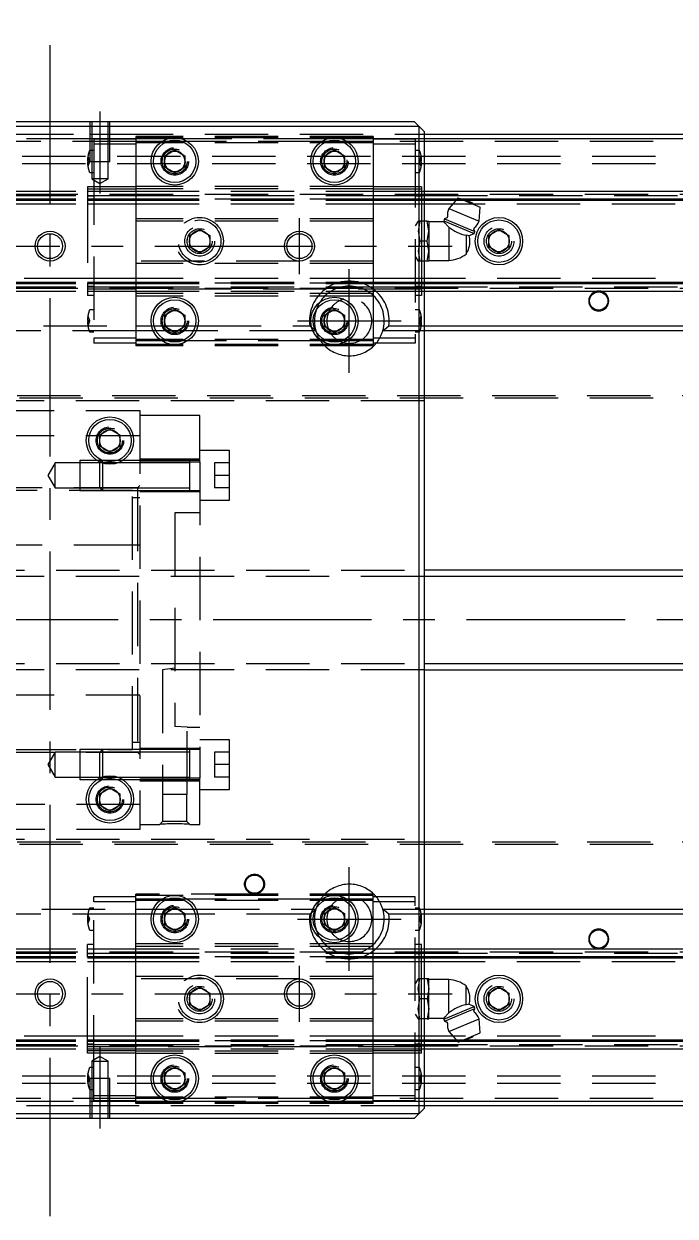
# Model space of a CAD drawing. Extents: x -13 to 963, y -354 to 120.
# Drawn here: x 344.8 to 475.3, y -119.6 to 119.6 of the extents above; entities that cross this region are included whole.
import ezdxf

# ---------------------------------------------------------------- set-up
doc = ezdxf.new("R2010")
doc.units = 0
doc.linetypes.add('CENTER', pattern=[50.8, 31.75, -6.35, 6.35, -6.35])
doc.linetypes.add('DASHED', pattern=[19.05, 12.7, -6.35])
doc.layers.get('0').update_dxf_attribs({"linetype": 'CONTINUOUS'})
doc.layers.add('CENTER', color=1, linetype='CENTER')

msp = doc.modelspace()

# ---------------------------------------------------------------- linework, layer by layer
at = {"color": 7, "linetype": 'CONTINUOUS'}
for p, q in [((424, 99), (276, 99)), ((277, 100), (423, 100)), ((423, 100), (424, 99)), ((424, 99), (425, 98)), ((424, -99), (424, 99)), ((425, 98), (425, -98)), ((425, 97.5), (698, 97.5)), ((699, 96.5), (425, 96.5)), ((373, 93.15), (375, 94.31)), ((375, 94.31), (377, 93.15)), ((405, 93.15), (407, 94.31)), ((407, 94.31), (409, 93.15)), ((373, 90.85), (373, 93.15)), ((377, 93.15), (377, 90.85)), ((405, 90.85), (405, 93.15)), ((409, 93.15), (409, 90.85)), ((375, 89.69), (373, 90.85)), ((377, 90.85), (375, 89.69)), ((407, 89.69), (405, 90.85)), ((409, 90.85), (407, 89.69)), ((425, 86), (700, 86)), ((425, 84.48), (431.63, 84.48)), ((425, 84.2), (431.38, 84.2)), ((431.8, 84.68), (429.93, 82.53)), ((431.8, 84.68), (436.23, 82.84)), ((432.27, 84.48), (700, 84.48)), ((432.95, 84.2), (700, 84.2)), ((429.93, 82.53), (436.03, 80)), ((436.03, 80), (436.23, 82.84)), ((425.6, 80), (425, 80)), ((425.6, 80), (425.96, 80)), ((425.96, 78), (425.6, 80)), ((425.96, 80), (425.96, 78)), ((428.92, 79.85), (425.96, 79.85)), ((429.07, 80.45), (428.92, 80.08)), ((428.92, 80.08), (429.1, 79.64)), ((428.92, 80.08), (435.02, 77.56)), ((429.96, 78.83), (428.92, 79.85)), ((429.58, 80.66), (429.07, 80.45)), ((429.07, 80.45), (435.17, 77.93)), ((425.6, 76), (425.96, 78)), ((425.96, 78), (425.96, 74)), ((429.96, 78.83), (429.96, 72.15)), ((434.06, 77.07), (433.4, 77.18)), ((433.4, 77.18), (433.4, 73.4)), ((433.9, 77.09), (435.02, 77.56)), ((435.17, 77.93), (434.96, 78.44)), ((435.02, 77.56), (435.17, 77.93)), ((438, 77.15), (440, 78.31)), ((438, 74.85), (438, 77.15)), ((440, 78.31), (442, 77.15)), ((442, 77.15), (442, 74.85)), ((425.6, 76), (425, 76)), ((425.96, 74), (425.6, 76)), ((440, 73.69), (438, 74.85)), ((442, 74.85), (440, 73.69)), ((425.6, 72), (425, 72)), ((425.6, 72), (425.96, 74)), ((425.96, 72), (425.6, 72)), ((425.96, 74), (425.96, 72)), ((425.96, 72.15), (429.96, 72.15)), ((425, 67.8), (700, 67.8)), ((425, 67.52), (700, 67.52)), ((425, 66), (700, 66)), ((373, 61.15), (375, 62.31)), ((375, 62.31), (377, 61.15)), ((405, 61.15), (407, 62.31)), ((407, 62.31), (409, 61.15)), ((373, 58.85), (373, 61.15)), ((377, 61.15), (377, 58.85)), ((405, 58.85), (405, 61.15)), ((409, 61.15), (409, 58.85)), ((375, 57.69), (373, 58.85)), ((377, 58.85), (375, 57.69)), ((407, 57.69), (405, 58.85)), ((409, 58.85), (407, 57.69)), ((425, 59), (522.06, 59)), ((523.29, 58), (425, 58)), ((360, 37.15), (362, 38.31)), ((362, 38.31), (364, 37.15)), ((360, 34.85), (360, 37.15)), ((364, 37.15), (364, 34.85)), ((362, 33.69), (360, 34.85)), ((364, 34.85), (362, 33.69)), ((643, 10), (425, 10)), ((425, -10), (643, -10)), ((360, -34.85), (362, -33.69)), ((360, -37.15), (360, -34.85)), ((362, -33.69), (364, -34.85)), ((364, -34.85), (364, -37.15)), ((362, -38.31), (360, -37.15)), ((364, -37.15), (362, -38.31)), ((373, -58.85), (375, -57.69)), ((373, -61.15), (373, -58.85)), ((375, -57.69), (377, -58.85)), ((377, -58.85), (377, -61.15)), ((405, -58.85), (407, -57.69)), ((405, -61.15), (405, -58.85)), ((407, -57.69), (409, -58.85)), ((409, -58.85), (409, -61.15)), ((425, -58), (523.29, -58)), ((522.06, -59), (425, -59)), ((375, -62.31), (373, -61.15)), ((377, -61.15), (375, -62.31)), ((407, -62.31), (405, -61.15)), ((409, -61.15), (407, -62.31)), ((425, -66), (700, -66)), ((425, -67.52), (700, -67.52)), ((425, -67.8), (700, -67.8)), ((425.6, -72), (425, -72)), ((425.96, -72), (425.6, -72)), ((425.6, -72), (425.96, -74)), ((425.96, -74), (425.6, -76)), ((425.96, -74), (425.96, -72)), ((429.96, -72.15), (425.96, -72.15)), ((425.96, -78), (425.96, -74)), ((429.96, -78.83), (429.96, -72.15)), ((433.4, -77.18), (433.4, -73.4)), ((438, -74.85), (440, -73.69)), ((440, -73.69), (442, -74.85)), ((425.6, -76), (425, -76)), ((425.6, -76), (425.96, -78)), ((438, -77.15), (438, -74.85)), ((442, -74.85), (442, -77.15)), ((425.96, -78), (425.6, -80)), ((425.96, -80), (425.96, -78)), ((428.92, -80.08), (435.02, -77.56)), ((429.96, -78.83), (428.92, -79.85)), ((429.07, -80.45), (435.17, -77.93)), ((434.06, -77.07), (433.4, -77.18)), ((435.02, -77.56), (433.9, -77.09)), ((434.96, -78.44), (435.17, -77.93)), ((435.17, -77.93), (435.02, -77.56)), ((440, -78.31), (438, -77.15)), ((442, -77.15), (440, -78.31)), ((425.6, -80), (425, -80)), ((425.6, -80), (425.96, -80)), ((425.96, -79.85), (428.92, -79.85)), ((429.1, -79.64), (428.92, -80.08)), ((428.92, -80.08), (429.07, -80.45)), ((429.07, -80.45), (429.58, -80.66)), ((429.93, -82.53), (436.03, -80)), ((436.23, -82.84), (436.03, -80)), ((429.93, -82.53), (431.8, -84.68)), ((431.8, -84.68), (436.23, -82.84)), ((425, -84.2), (431.38, -84.2)), ((425, -84.48), (431.63, -84.48)), ((425, -86), (700, -86)), ((432.27, -84.48), (700, -84.48)), ((432.95, -84.2), (700, -84.2)), ((373, -90.85), (375, -89.69)), ((373, -93.15), (373, -90.85)), ((375, -89.69), (377, -90.85)), ((377, -90.85), (377, -93.15)), ((405, -90.85), (407, -89.69)), ((405, -93.15), (405, -90.85)), ((407, -89.69), (409, -90.85)), ((409, -90.85), (409, -93.15)), ((375, -94.31), (373, -93.15)), ((377, -93.15), (375, -94.31)), ((407, -94.31), (405, -93.15)), ((409, -93.15), (407, -94.31)), ((425, -98), (424, -99)), ((425, -96.5), (699, -96.5)), ((698, -97.5), (425, -97.5)), ((276, -99), (424, -99)), ((423, -100), (277, -100)), ((424, -99), (423, -100))]:
    msp.add_line(p, q, dxfattribs=at)
at = {"color": 3, "linetype": 'DASHED'}
for p, q in [((358, 100), (358, 92)), ((358.35, 100), (358.35, 92)), ((361.65, 92), (361.65, 100)), ((362, 92), (362, 100)), ((367.2, 96), (332.8, 96)), ((342, 97.5), (358, 97.5)), ((358, 96.5), (342, 96.5)), ((358, 97.5), (362, 97.5)), ((362, 96.5), (358, 96.5)), ((358.77, 96.45), (358.77, 95.45)), ((362, 96.45), (358.77, 96.45)), ((362, 97.5), (425, 97.5)), ((367.2, 96.5), (362, 96.5)), ((367.2, 96.45), (362, 96.45)), ((367.2, 97), (367.2, 96)), ((414.8, 97), (367.2, 97)), ((414.8, 96.75), (367.2, 96.75)), ((373.48, 96.5), (367.2, 96.5)), ((367.2, 96), (367.2, 87)), ((372.44, 96), (367.2, 96)), ((414.8, 95.75), (367.2, 95.75)), ((373.56, 96), (372.44, 96)), ((376.52, 96.5), (373.48, 96.5)), ((376.44, 96), (373.56, 96)), ((377.56, 96), (376.44, 96)), ((405.48, 96.5), (376.52, 96.5)), ((404.44, 96), (377.56, 96)), ((405.56, 96), (404.44, 96)), ((408.52, 96.5), (405.48, 96.5)), ((408.44, 96), (405.56, 96)), ((409.56, 96), (408.44, 96)), ((414.8, 96.5), (408.52, 96.5)), ((414.8, 96), (409.56, 96)), ((414.8, 97), (414.8, 96)), ((425, 96.5), (414.8, 96.5)), ((423.23, 96.45), (414.8, 96.45)), ((414.8, 96), (414.8, 87)), ((699.5, 96), (414.8, 96)), ((423.23, 96.45), (423.23, 95.45)), ((358, 94.2), (357.99, 94.2)), ((358.77, 94.2), (358, 94.2)), ((358.77, 95.45), (358.77, 92)), ((362, 95.45), (358.77, 95.45)), ((367.2, 95.45), (362, 95.45)), ((423.23, 95.45), (414.8, 95.45)), ((423.23, 95.45), (423.23, 56.55)), ((424.01, 94.2), (423.23, 94.2)), ((700, 93), (0, 93)), ((700, 91.5), (0, 91.5)), ((357.5, 92.1), (357.58, 92.1)), ((357.58, 91.9), (357.5, 91.9)), ((357.58, 93), (357.9, 92.1)), ((357.58, 92.1), (357.9, 92.1)), ((357.58, 92.1), (357.58, 91.9)), ((357.9, 91.9), (357.58, 91)), ((357.58, 91.9), (357.9, 91.9)), ((357.9, 92.1), (357.94, 92)), ((357.9, 91.9), (357.94, 92)), ((358, 92), (362, 92)), ((358.35, 92), (358.35, 88.5)), ((358.77, 92), (358.77, 56.55)), ((361.65, 88.5), (361.65, 92)), ((372.5, 92), (372.53, 92.37)), ((409.48, 92.29), (409.5, 92)), ((424.1, 92.1), (424.06, 92)), ((424.1, 91.9), (424.06, 92)), ((424.1, 92.1), (424.42, 93)), ((424.42, 92.1), (424.1, 92.1)), ((424.42, 91), (424.1, 91.9)), ((424.42, 91.9), (424.1, 91.9)), ((424.42, 91.9), (424.42, 92.1)), ((424.42, 92.1), (424.5, 92.1)), ((424.5, 91.9), (424.42, 91.9)), ((357.99, 89.8), (358.77, 89.8)), ((423.23, 89.8), (424.01, 89.8)), ((358.77, 86.93), (357.5, 86.93)), ((357.5, 86.93), (357.5, 84.33)), ((358.77, 86.92), (357.5, 86.92)), ((358.77, 86.46), (357.5, 86.46)), ((358.35, 88.5), (360, 87.55)), ((361.65, 88.5), (358.35, 88.5)), ((367.2, 86.93), (358.77, 86.93)), ((367.2, 86.46), (358.77, 86.46)), ((360, 87.55), (361.65, 88.5)), ((367.2, 87), (367.2, 86.5)), ((414.8, 87), (367.2, 87)), ((367.2, 86.5), (367.2, 80.5)), ((414.8, 86.5), (367.2, 86.5)), ((414.8, 87), (414.8, 86.5)), ((423.23, 86.93), (414.8, 86.93)), ((414.8, 86.5), (414.8, 80.5)), ((423.23, 86.46), (414.8, 86.46)), ((424.5, 86.93), (423.23, 86.93)), ((424.5, 86.92), (423.23, 86.92)), ((424.5, 86.46), (423.23, 86.46)), ((424.5, 86.93), (424.5, 84.33)), ((0, 85.4), (700, 85.4)), ((342.5, 86), (357.5, 86)), ((342.5, 85.15), (357.5, 85.15)), ((342.5, 84.48), (357.5, 84.48)), ((342.5, 84.42), (357.5, 84.42)), ((342.5, 84.2), (357.5, 84.2)), ((357.5, 86), (367.2, 86)), ((357.5, 85.15), (367.2, 85.15)), ((357.5, 85.08), (358.77, 85.08)), ((357.5, 84.48), (367.2, 84.48)), ((367.2, 84.42), (357.5, 84.42)), ((357.5, 84.33), (357.5, 67.67)), ((357.5, 84.2), (367.2, 84.2)), ((367.2, 86), (414.8, 86)), ((367.2, 85.15), (414.8, 85.15)), ((367.2, 84.48), (414.8, 84.48)), ((414.8, 84.42), (367.2, 84.42)), ((367.2, 84.2), (414.8, 84.2)), ((414.8, 86), (423.23, 86)), ((414.8, 85.15), (423.23, 85.15)), ((414.8, 84.48), (423.23, 84.48)), ((423.23, 84.42), (414.8, 84.42)), ((414.8, 84.2), (423.23, 84.2)), ((423.23, 86), (424.5, 86)), ((423.23, 85.15), (424.5, 85.15)), ((423.23, 85.08), (424.5, 85.08)), ((423.23, 84.48), (424.5, 84.48)), ((424.5, 84.42), (423.23, 84.42)), ((423.23, 84.2), (424.5, 84.2)), ((424.5, 86), (425, 86)), ((424.5, 85.15), (425, 85.15)), ((424.5, 84.48), (425, 84.48)), ((424.5, 84.42), (700, 84.42)), ((424.5, 84.33), (424.5, 80)), ((424.5, 84.2), (425, 84.2)), ((425, 85.15), (700, 85.15)), ((431.38, 84.2), (432.95, 84.2)), ((431.63, 84.48), (432.27, 84.48)), ((342.5, 83.5), (357.5, 83.5)), ((357.5, 83.5), (367.2, 83.5)), ((367.2, 83.5), (414.8, 83.5)), ((414.8, 83.5), (423.23, 83.5)), ((423.23, 83.5), (424.5, 83.5)), ((424.5, 83.5), (700, 83.5)), ((367.2, 80.5), (367.2, 80)), ((414.8, 80.5), (367.2, 80.5)), ((367.2, 80), (367.2, 72)), ((414.8, 80), (367.2, 80)), ((414.8, 80.5), (414.8, 80)), ((414.8, 80), (414.8, 72)), ((423.78, 80), (423.23, 79.06)), ((423.78, 80), (424.13, 80)), ((424.13, 80), (423.78, 78)), ((425, 80), (424.13, 80)), ((424.5, 80), (424.5, 72)), ((378, 77.15), (380, 78.31)), ((378, 74.85), (378, 77.15)), ((380, 78.31), (382, 77.15)), ((382, 77.15), (382, 74.85)), ((423.78, 78), (424.13, 76)), ((377.5, 76), (377.53, 76.37)), ((380, 73.69), (378, 74.85)), ((382, 74.85), (380, 73.69)), ((424.13, 76), (423.78, 74)), ((425, 76), (424.13, 76)), ((437.5, 76), (437.53, 76.41)), ((367.2, 72), (367.2, 71.5)), ((400, 72), (367.2, 72)), ((414.8, 72), (400, 72)), ((414.8, 72), (414.8, 71.5)), ((423.23, 72.94), (423.78, 72)), ((423.78, 74), (424.13, 72)), ((424.13, 72), (423.78, 72)), ((425, 72), (424.13, 72)), ((424.5, 72), (424.5, 67.67)), ((367.2, 71.5), (367.2, 65.5)), ((414.8, 71.5), (367.2, 71.5)), ((414.8, 71.5), (414.8, 65.5)), ((357.5, 68.5), (342.5, 68.5)), ((342.5, 67.8), (357.5, 67.8)), ((342.5, 67.58), (357.5, 67.58)), ((342.5, 67.52), (357.5, 67.52)), ((367.2, 68.5), (357.5, 68.5)), ((357.5, 67.8), (367.2, 67.8)), ((357.5, 67.67), (357.5, 65.07)), ((367.2, 67.58), (357.5, 67.58)), ((357.5, 67.52), (367.2, 67.52)), ((414.8, 68.5), (367.2, 68.5)), ((367.2, 67.8), (414.8, 67.8)), ((414.8, 67.58), (367.2, 67.58)), ((367.2, 67.52), (414.8, 67.52)), ((423.23, 68.5), (414.8, 68.5)), ((414.8, 67.8), (423.23, 67.8)), ((423.23, 67.58), (414.8, 67.58)), ((414.8, 67.52), (423.23, 67.52)), ((424.5, 68.5), (423.23, 68.5)), ((423.23, 67.8), (424.5, 67.8)), ((424.5, 67.58), (423.23, 67.58)), ((423.23, 67.52), (424.5, 67.52)), ((700, 68.5), (424.5, 68.5)), ((424.5, 67.8), (425, 67.8)), ((424.5, 67.67), (424.5, 65.07)), ((424.5, 67.58), (700, 67.58)), ((424.5, 67.52), (425, 67.52)), ((0, 66.6), (700, 66.6)), ((342.5, 66.85), (357.5, 66.85)), ((342.5, 66), (357.5, 66)), ((358.77, 66.92), (357.5, 66.92)), ((357.5, 66.85), (367.2, 66.85)), ((424.5, 66.4), (357.5, 66.4)), ((357.5, 66), (367.2, 66)), ((358.77, 65.08), (357.5, 65.08)), ((358.77, 65.07), (357.5, 65.07)), ((367.2, 66.85), (414.8, 66.85)), ((367.2, 66), (414.8, 66)), ((367.2, 65.5), (367.2, 65)), ((414.8, 65.5), (367.2, 65.5)), ((367.2, 65), (367.2, 56)), ((414.8, 65), (367.2, 65)), ((414.8, 66.85), (423.23, 66.85)), ((414.8, 66), (423.23, 66)), ((414.8, 65.5), (414.8, 65)), ((414.8, 65), (414.8, 56)), ((424.5, 66.92), (423.23, 66.92)), ((423.23, 66.85), (424.5, 66.85)), ((423.23, 66), (424.5, 66)), ((424.5, 65.08), (423.23, 65.08)), ((424.5, 65.07), (423.23, 65.07)), ((424.5, 66.85), (425, 66.85)), ((424.5, 66), (425, 66)), ((425, 66.85), (700, 66.85)), ((358.77, 62.2), (357.99, 62.2)), ((424.01, 62.2), (423.23, 62.2)), ((357.5, 60.1), (357.58, 60.1)), ((357.58, 59.9), (357.5, 59.9)), ((357.58, 61), (357.9, 60.1)), ((357.58, 60.1), (357.9, 60.1)), ((357.58, 60.1), (357.58, 59.9)), ((357.9, 59.9), (357.58, 59)), ((357.58, 59.9), (357.9, 59.9)), ((357.9, 60.1), (357.94, 60)), ((357.9, 59.9), (357.94, 60)), ((372.5, 60), (372.53, 60.37)), ((404.5, 60), (404.53, 60.41)), ((424.1, 60.1), (424.06, 60)), ((424.1, 59.9), (424.06, 60)), ((424.1, 60.1), (424.42, 61)), ((424.42, 60.1), (424.1, 60.1)), ((424.42, 59), (424.1, 59.9)), ((424.42, 59.9), (424.1, 59.9)), ((424.42, 59.9), (424.42, 60.1)), ((424.42, 60.1), (424.5, 60.1)), ((424.5, 59.9), (424.42, 59.9)), ((367.2, 58), (329.31, 58)), ((329.64, 59), (367.2, 59)), ((357.99, 57.8), (358.77, 57.8)), ((367.2, 59), (370.36, 59)), ((370.69, 58), (367.2, 58)), ((370.36, 59), (370.87, 59)), ((371.25, 58), (370.69, 58)), ((370.87, 59), (372.44, 59)), ((373.11, 58), (371.25, 58)), ((372.44, 59), (372.71, 59)), ((372.71, 59), (373, 59)), ((373, 59), (373.15, 59)), ((373.5, 58), (373.11, 58)), ((373.15, 59), (373.2, 59)), ((373.2, 59), (376.8, 59)), ((374.36, 58), (373.5, 58)), ((374.46, 58), (374.36, 58)), ((374.5, 58), (374.46, 58)), ((375.5, 58), (374.5, 58)), ((375.54, 58), (375.5, 58)), ((375.64, 58), (375.54, 58)), ((376.5, 58), (375.64, 58)), ((376.89, 58), (376.5, 58)), ((376.8, 59), (376.85, 59)), ((376.85, 59), (377, 59)), ((378.75, 58), (376.89, 58)), ((377, 59), (377.29, 59)), ((377.29, 59), (377.56, 59)), ((377.56, 59), (379.13, 59)), ((379.31, 58), (378.75, 58)), ((379.13, 59), (379.64, 59)), ((402.69, 58), (379.31, 58)), ((379.64, 59), (402.06, 59)), ((402.44, 58.68), (402.06, 59)), ((403.29, 58), (402.44, 58.68)), ((403.25, 58), (402.69, 58)), ((403.29, 58), (403.25, 58)), ((416.71, 58), (417.94, 59)), ((423.23, 58), (416.71, 58)), ((417.94, 59), (423.23, 59)), ((423.23, 59), (424.42, 59)), ((424.16, 58), (423.23, 58)), ((423.23, 57.8), (424.01, 57.8)), ((425, 58), (424.16, 58)), ((424.42, 59), (425, 59)), ((367.2, 56.55), (358.77, 56.55)), ((358.77, 56.55), (358.77, 55.55)), ((367.2, 55.55), (358.77, 55.55)), ((414.8, 56.25), (367.2, 56.25)), ((367.2, 56), (367.2, 55)), ((372.44, 56), (367.2, 56)), ((414.8, 55.25), (367.2, 55.25)), ((373.56, 56), (372.44, 56)), ((376.44, 56), (373.56, 56)), ((377.56, 56), (376.44, 56)), ((404.44, 56), (377.56, 56)), ((405.56, 56), (404.44, 56)), ((408.44, 56), (405.56, 56)), ((409.56, 56), (408.44, 56)), ((414.8, 56), (409.56, 56)), ((423.23, 56.55), (414.8, 56.55)), ((414.8, 56), (414.8, 55)), ((423.23, 55.55), (414.8, 55.55)), ((423.23, 56.55), (423.23, 55.55)), ((414.8, 55), (367.2, 55)), ((699.5, 44.5), (0.5, 44.5)), ((699, 45), (1, 45)), ((425, 44), (275, 44)), ((300, 42), (368, 42)), ((368, 42), (368, -42)), ((380, 41), (368, 41)), ((380, 31.7), (380, 41)), ((300, 37), (368, 37)), ((359.5, 36), (359.52, 36.3)), ((386, 34.01), (380, 34.01)), ((386, 24.01), (386, 34.01)), ((351, 31.51), (349.56, 29.01)), ((356, 31.51), (351, 31.51)), ((351, 26.51), (351, 31.51)), ((359.42, 32.01), (356, 32.01)), ((356, 32.01), (356, 26.01)), ((360, 31.51), (356, 31.51)), ((360.5, 32.01), (359.42, 32.01)), ((360.12, 31.64), (360, 31.51)), ((360.44, 31.51), (360, 31.51)), ((360, 26.51), (360, 31.51)), ((360.5, 32.01), (360.12, 31.64)), ((363.56, 31.51), (360.44, 31.51)), ((360.53, 32.01), (360.5, 32.01)), ((360.53, 32.01), (360.5, 32.01)), ((360.5, 32.01), (360.5, 31.49)), ((360.5, 31.49), (360.5, 26.01)), ((363.47, 32.01), (360.53, 32.01)), ((363.47, 32.01), (360.53, 32.01)), ((364.58, 32.01), (363.47, 32.01)), ((364.58, 32.01), (363.47, 32.01)), ((368, 31.51), (363.56, 31.51)), ((368, 32.01), (364.58, 32.01)), ((368, 32.01), (364.58, 32.01)), ((380, 32.26), (368, 32.26)), ((378, 32.01), (368, 32.01)), ((368, 31.7), (380, 31.7)), ((378, 31.51), (368, 31.51)), ((378.01, 32.01), (378, 32.01)), ((378, 32.01), (378, 32.01)), ((380, 32.01), (378, 32.01)), ((378, 26.01), (378, 32.01)), ((378, 26.01), (378, 32.01)), ((380, 31.7), (380, -31.7)), ((386, 31.51), (383, 31.51)), ((383, 31.51), (383, 29.01)), ((349.56, 29.01), (351, 26.51)), ((383, 29.01), (383, 26.51)), ((386, 29.01), (383, 29.01)), ((367.5, 26.5), (300, 26.5)), ((351, 26.51), (356, 26.51)), ((356, 26.51), (360, 26.51)), ((360, 26.51), (368, 26.51)), ((360, 26.51), (360.5, 26.01)), ((360, 26.51), (368, 26.51)), ((368, 27), (367.5, 26.5)), ((367.5, 26.5), (367.5, -26.5)), ((368, 26.51), (378, 26.51)), ((386, 26.51), (383, 26.51)), ((366.5, 26), (323.5, 26)), ((356, 26.01), (360.5, 26.01)), ((360.5, 26.01), (368, 26.01)), ((360.5, 26.01), (368, 26.01)), ((366.5, -26), (366.5, 26)), ((368, 24.5), (366.5, 24.5)), ((368, 26.01), (378.01, 26.01)), ((368, 25.76), (380, 25.76)), ((378, 26.01), (380, 26.01)), ((378, 26.01), (378, 26.01)), ((380, 24.01), (386, 24.01)), ((380, 21.5), (375, 21.5)), ((375, 21.5), (375, -21.36)), ((367.5, 15), (300, 15)), ((368, 15), (367.5, 15)), ((275, 10), (425, 10)), ((425, 8.75), (275, 8.75)), ((275, -8.75), (425, -8.75)), ((425, -10), (275, -10)), ((375, -9.69), (372.54, -10)), ((372.54, -10), (372.59, -9.99)), ((372.54, -10), (372.54, -35)), ((300, -15), (367.5, -15)), ((367.5, -15), (368, -15)), ((367.5, -15), (368, -15)), ((377.46, -21.5), (375, -21.36)), ((377.46, -35), (377.46, -21.5)), ((377.46, -21.5), (380, -21.5)), ((323.5, -26), (366.5, -26)), ((360.5, -26.01), (356, -26.01)), ((356, -26.01), (356, -32.01)), ((360.5, -26.01), (360, -26.51)), ((368, -26.01), (360.5, -26.01)), ((368, -26.01), (360.5, -26.01)), ((360.5, -26.01), (360.5, -31.49)), ((366.5, -24.5), (368, -24.5)), ((380, -25.76), (368, -25.76)), ((378.01, -26.01), (368, -26.01)), ((380, -26.01), (378, -26.01)), ((378, -32.01), (378, -26.01)), ((386, -24.01), (380, -24.01)), ((386, -34.01), (386, -24.01)), ((300, -26.5), (367.5, -26.5)), ((351, -26.51), (349.56, -29.01)), ((356, -26.51), (351, -26.51)), ((351, -29.01), (351, -26.51)), ((360, -26.51), (356, -26.51)), ((368, -26.51), (360, -26.51)), ((368, -26.51), (360, -26.51)), ((360, -31.51), (360, -26.51)), ((367.5, -26.5), (368, -27)), ((378, -26.51), (368, -26.51)), ((386, -26.51), (383, -26.51)), ((383, -26.51), (383, -29.01)), ((349.56, -29.01), (351, -31.51)), ((351, -31.51), (351, -29.01)), ((386, -29.01), (383, -29.01)), ((383, -29.01), (383, -31.51)), ((351, -31.51), (356, -31.51)), ((356, -31.51), (360, -31.51)), ((356, -32.01), (359.42, -32.01)), ((359.42, -32.01), (360.5, -32.01)), ((360, -31.51), (360.12, -31.64)), ((360, -31.51), (360.44, -31.51)), ((360.12, -31.64), (360.5, -32.01)), ((360.44, -31.51), (363.56, -31.51)), ((360.5, -31.49), (360.5, -32.01)), ((360.5, -32.01), (360.53, -32.01)), ((360.5, -32.01), (360.53, -32.01)), ((360.53, -32.01), (363.47, -32.01)), ((360.53, -32.01), (363.47, -32.01)), ((363.47, -32.01), (364.58, -32.01)), ((363.47, -32.01), (364.58, -32.01)), ((363.56, -31.51), (368, -31.51)), ((364.58, -32.01), (368, -32.01)), ((364.58, -32.01), (368, -32.01)), ((368, -31.51), (378, -31.51)), ((380, -31.7), (368, -31.7)), ((368, -32.01), (378, -32.01)), ((368, -32.26), (380, -32.26)), ((378, -32.01), (380, -32.01)), ((378, -32.01), (378, -32.01)), ((378, -32.01), (378.01, -32.01)), ((380, -41), (380, -31.7)), ((386, -31.51), (383, -31.51)), ((359.5, -36), (359.52, -35.7)), ((377.46, -35), (372.54, -35)), ((372.55, -35), (372.55, -40.45)), ((377.45, -40.45), (377.45, -35)), ((380, -34.01), (386, -34.01)), ((368, -37), (300, -37)), ((372.55, -40.45), (372, -41)), ((377.45, -40.45), (372.55, -40.45)), ((378, -41), (377.45, -40.45)), ((368, -42), (300, -42)), ((368, -41), (372, -41)), ((378, -41), (380, -41)), ((378, -41), (378, -41)), ((0.5, -44.5), (699.5, -44.5)), ((1, -45), (699, -45)), ((275, -44), (425, -44)), ((367.2, -56), (367.2, -55)), ((391, -55), (367.2, -55)), ((414.8, -55), (391, -55)), ((414.8, -56), (414.8, -55)), ((367.2, -55.55), (358.77, -55.55)), ((358.77, -56.55), (358.77, -55.55)), ((367.2, -56.55), (358.77, -56.55)), ((358.77, -92), (358.77, -56.55)), ((414.8, -55.25), (367.2, -55.25)), ((367.2, -65), (367.2, -56)), ((372.44, -56), (367.2, -56)), ((414.8, -56.25), (367.2, -56.25)), ((373.56, -56), (372.44, -56)), ((376.44, -56), (373.56, -56)), ((377.56, -56), (376.44, -56)), ((404.44, -56), (377.56, -56)), ((405.56, -56), (404.44, -56)), ((408.44, -56), (405.56, -56)), ((409.56, -56), (408.44, -56)), ((414.8, -56), (409.56, -56)), ((423.23, -55.55), (414.8, -55.55)), ((414.8, -65), (414.8, -56)), ((423.23, -56.55), (414.8, -56.55)), ((423.23, -56.55), (423.23, -55.55)), ((423.23, -95.45), (423.23, -56.55)), ((329.31, -58), (367.2, -58)), ((367.2, -59), (329.64, -59)), ((357.9, -59.9), (357.58, -59)), ((358.77, -57.8), (357.99, -57.8)), ((367.2, -58), (370.69, -58)), ((370.36, -59), (367.2, -59)), ((370.87, -59), (370.36, -59)), ((370.69, -58), (371.25, -58)), ((372.44, -59), (370.87, -59)), ((371.25, -58), (373.11, -58)), ((372.71, -59), (372.44, -59)), ((372.5, -60), (372.53, -59.59)), ((373, -59), (372.71, -59)), ((373.15, -59), (373, -59)), ((373.11, -58), (373.5, -58)), ((373.2, -59), (373.15, -59)), ((376.8, -59), (373.2, -59)), ((373.5, -58), (374.36, -58)), ((374.36, -58), (374.46, -58)), ((374.46, -58), (374.5, -58)), ((374.5, -58), (375.5, -58)), ((375.5, -58), (375.54, -58)), ((375.54, -58), (375.64, -58)), ((375.64, -58), (376.5, -58)), ((376.5, -58), (376.89, -58)), ((376.85, -59), (376.8, -59)), ((377, -59), (376.85, -59)), ((376.89, -58), (378.75, -58)), ((377.29, -59), (377, -59)), ((377.56, -59), (377.29, -59)), ((379.13, -59), (377.56, -59)), ((378.75, -58), (379.31, -58)), ((379.64, -59), (379.13, -59)), ((379.31, -58), (402.69, -58)), ((402.06, -59), (379.64, -59)), ((402.06, -59), (402.44, -58.68)), ((402.44, -58.68), (403.29, -58)), ((402.69, -58), (403.25, -58)), ((403.25, -58), (403.29, -58)), ((404.5, -60), (404.53, -59.59)), ((416.71, -58), (423.23, -58)), ((417.94, -59), (416.71, -58)), ((423.23, -59), (417.94, -59)), ((424.01, -57.8), (423.23, -57.8)), ((423.23, -58), (424.16, -58)), ((424.42, -59), (423.23, -59)), ((424.42, -59), (424.1, -59.9)), ((424.16, -58), (425, -58)), ((425, -59), (424.42, -59)), ((357.58, -59.9), (357.5, -59.9)), ((357.5, -60.1), (357.58, -60.1)), ((357.58, -59.9), (357.9, -59.9)), ((357.58, -60.1), (357.58, -59.9)), ((357.58, -61), (357.9, -60.1)), ((357.58, -60.1), (357.9, -60.1)), ((357.9, -59.9), (357.94, -60)), ((357.9, -60.1), (357.94, -60)), ((424.1, -59.9), (424.06, -60)), ((424.1, -60.1), (424.06, -60)), ((424.42, -59.9), (424.1, -59.9)), ((424.1, -60.1), (424.42, -61)), ((424.42, -60.1), (424.1, -60.1)), ((424.5, -59.9), (424.42, -59.9)), ((424.42, -59.9), (424.42, -60.1)), ((424.42, -60.1), (424.5, -60.1)), ((357.99, -62.2), (358.77, -62.2)), ((423.23, -62.2), (424.01, -62.2)), ((0, -66.6), (700, -66.6)), ((342.5, -66), (357.5, -66)), ((342.5, -66.85), (357.5, -66.85)), ((358.77, -65.07), (357.5, -65.07)), ((357.5, -67.67), (357.5, -65.07)), ((358.77, -65.08), (357.5, -65.08)), ((357.5, -66), (367.2, -66)), ((357.5, -66.85), (367.2, -66.85)), ((357.5, -66.92), (358.77, -66.92)), ((367.2, -65.5), (367.2, -65)), ((414.8, -65), (367.2, -65)), ((367.2, -71.5), (367.2, -65.5)), ((414.8, -65.5), (367.2, -65.5)), ((367.2, -66), (414.8, -66)), ((367.2, -66.85), (414.8, -66.85)), ((414.8, -65.5), (414.8, -65)), ((414.8, -71.5), (414.8, -65.5)), ((414.8, -66), (423.23, -66)), ((414.8, -66.85), (423.23, -66.85)), ((424.5, -65.07), (423.23, -65.07)), ((424.5, -65.08), (423.23, -65.08)), ((423.23, -66), (424.5, -66)), ((423.23, -66.85), (424.5, -66.85)), ((423.23, -66.92), (424.5, -66.92)), ((424.5, -67.67), (424.5, -65.07)), ((424.5, -66), (425, -66)), ((424.5, -66.85), (425, -66.85)), ((425, -66.85), (700, -66.85)), ((342.5, -67.52), (357.5, -67.52)), ((342.5, -67.58), (357.5, -67.58)), ((342.5, -67.8), (357.5, -67.8)), ((342.5, -68.5), (357.5, -68.5)), ((357.5, -67.52), (367.2, -67.52)), ((367.2, -67.58), (357.5, -67.58)), ((357.5, -84.33), (357.5, -67.67)), ((357.5, -67.8), (367.2, -67.8)), ((357.5, -68.5), (367.2, -68.5)), ((367.2, -67.52), (414.8, -67.52)), ((414.8, -67.58), (367.2, -67.58)), ((367.2, -67.8), (414.8, -67.8)), ((367.2, -68.5), (414.8, -68.5)), ((414.8, -67.52), (423.23, -67.52)), ((423.23, -67.58), (414.8, -67.58)), ((414.8, -67.8), (423.23, -67.8)), ((414.8, -68.5), (423.23, -68.5)), ((423.23, -67.52), (424.5, -67.52)), ((424.5, -67.58), (423.23, -67.58)), ((423.23, -67.8), (424.5, -67.8)), ((423.23, -68.5), (424.5, -68.5)), ((424.5, -67.52), (425, -67.52)), ((424.5, -67.58), (700, -67.58)), ((424.5, -72), (424.5, -67.67)), ((424.5, -67.8), (425, -67.8)), ((424.5, -68.5), (700, -68.5)), ((367.2, -72), (367.2, -71.5)), ((414.8, -71.5), (367.2, -71.5)), ((414.8, -72), (414.8, -71.5)), ((367.2, -80), (367.2, -72)), ((400, -72), (367.2, -72)), ((378, -74.85), (380, -73.69)), ((380, -73.69), (382, -74.85)), ((414.8, -72), (400, -72)), ((414.8, -80), (414.8, -72)), ((423.78, -72), (423.23, -72.94)), ((424.13, -72), (423.78, -72)), ((423.78, -74), (424.13, -72)), ((424.13, -76), (423.78, -74)), ((425, -72), (424.13, -72)), ((424.5, -80), (424.5, -72)), ((377.5, -76), (377.53, -75.59)), ((378, -77.15), (378, -74.85)), ((382, -74.85), (382, -77.15)), ((423.78, -78), (424.13, -76)), ((425, -76), (424.13, -76)), ((437.5, -76), (437.53, -75.59)), ((380, -78.31), (378, -77.15)), ((382, -77.15), (380, -78.31)), ((424.13, -80), (423.78, -78)), ((367.2, -80.5), (367.2, -80)), ((414.8, -80), (367.2, -80)), ((367.2, -86.5), (367.2, -80.5)), ((414.8, -80.5), (367.2, -80.5)), ((414.8, -80.5), (414.8, -80)), ((414.8, -86.5), (414.8, -80.5)), ((423.23, -79.06), (423.78, -80)), ((423.78, -80), (424.13, -80)), ((425, -80), (424.13, -80)), ((424.5, -84.33), (424.5, -80)), ((357.5, -83.5), (342.5, -83.5)), ((367.2, -83.5), (357.5, -83.5)), ((414.8, -83.5), (367.2, -83.5)), ((423.23, -83.5), (414.8, -83.5)), ((424.5, -83.5), (423.23, -83.5)), ((700, -83.5), (424.5, -83.5)), ((0, -85.4), (700, -85.4)), ((342.5, -84.2), (357.5, -84.2)), ((342.5, -84.42), (357.5, -84.42)), ((342.5, -84.48), (357.5, -84.48)), ((342.5, -85.15), (357.5, -85.15)), ((342.5, -86), (357.5, -86)), ((357.5, -84.2), (367.2, -84.2)), ((357.5, -86.93), (357.5, -84.33)), ((367.2, -84.42), (357.5, -84.42)), ((357.5, -84.48), (367.2, -84.48)), ((358.77, -85.08), (357.5, -85.08)), ((357.5, -85.15), (367.2, -85.15)), ((424.5, -85.6), (357.5, -85.6)), ((357.5, -86), (367.2, -86)), ((367.2, -84.2), (414.8, -84.2)), ((414.8, -84.42), (367.2, -84.42)), ((367.2, -84.48), (414.8, -84.48)), ((367.2, -85.15), (414.8, -85.15)), ((367.2, -86), (414.8, -86)), ((414.8, -84.2), (423.23, -84.2)), ((423.23, -84.42), (414.8, -84.42)), ((414.8, -84.48), (423.23, -84.48)), ((414.8, -85.15), (423.23, -85.15)), ((414.8, -86), (423.23, -86)), ((423.23, -84.2), (424.5, -84.2)), ((424.5, -84.42), (423.23, -84.42)), ((423.23, -84.48), (424.5, -84.48)), ((424.5, -85.08), (423.23, -85.08)), ((423.23, -85.15), (424.5, -85.15)), ((423.23, -86), (424.5, -86)), ((424.5, -84.2), (425, -84.2)), ((424.5, -86.93), (424.5, -84.33)), ((424.5, -84.42), (700, -84.42)), ((424.5, -84.48), (425, -84.48)), ((424.5, -85.15), (425, -85.15)), ((424.5, -86), (425, -86)), ((425, -85.15), (700, -85.15)), ((431.38, -84.2), (432.95, -84.2)), ((431.63, -84.48), (432.27, -84.48)), ((358.77, -86.46), (357.5, -86.46)), ((358.77, -86.92), (357.5, -86.92)), ((358.77, -86.93), (357.5, -86.93)), ((360, -87.55), (358.35, -88.5)), ((358.35, -88.5), (358.35, -92)), ((358.35, -88.5), (361.65, -88.5)), ((367.2, -86.46), (358.77, -86.46)), ((367.2, -86.93), (358.77, -86.93)), ((361.65, -88.5), (360, -87.55)), ((361.65, -92), (361.65, -88.5)), ((367.2, -87), (367.2, -86.5)), ((414.8, -86.5), (367.2, -86.5)), ((367.2, -96), (367.2, -87)), ((414.8, -87), (367.2, -87)), ((423.23, -86.46), (414.8, -86.46)), ((414.8, -87), (414.8, -86.5)), ((423.23, -86.93), (414.8, -86.93)), ((414.8, -96), (414.8, -87)), ((424.5, -86.46), (423.23, -86.46)), ((424.5, -86.92), (423.23, -86.92)), ((424.5, -86.93), (423.23, -86.93)), ((358.77, -89.8), (357.99, -89.8)), ((424.01, -89.8), (423.23, -89.8)), ((700, -91.5), (0, -91.5)), ((700, -93), (0, -93)), ((357.58, -91.9), (357.5, -91.9)), ((357.5, -92.1), (357.58, -92.1)), ((357.9, -91.9), (357.58, -91)), ((357.58, -91.9), (357.9, -91.9)), ((357.58, -92.1), (357.58, -91.9)), ((357.58, -93), (357.9, -92.1)), ((357.58, -92.1), (357.9, -92.1)), ((357.9, -91.9), (357.94, -92)), ((357.9, -92.1), (357.94, -92)), ((358, -92), (358, -100)), ((362, -92), (358, -92)), ((358.35, -92), (358.35, -100)), ((358.77, -95.45), (358.77, -92)), ((361.65, -100), (361.65, -92)), ((362, -100), (362, -92)), ((372.5, -92), (372.53, -91.59)), ((404.5, -92), (404.53, -91.59)), ((424.1, -91.9), (424.06, -92)), ((424.1, -92.1), (424.06, -92)), ((424.42, -91), (424.1, -91.9)), ((424.42, -91.9), (424.1, -91.9)), ((424.1, -92.1), (424.42, -93)), ((424.42, -92.1), (424.1, -92.1)), ((424.5, -91.9), (424.42, -91.9)), ((424.42, -91.9), (424.42, -92.1)), ((424.42, -92.1), (424.5, -92.1)), ((357.99, -94.2), (358, -94.2)), ((358, -94.2), (358.77, -94.2)), ((358.77, -96.45), (358.77, -95.45)), ((362, -95.45), (358.77, -95.45)), ((367.2, -95.45), (362, -95.45)), ((423.23, -95.45), (414.8, -95.45)), ((423.23, -94.2), (424.01, -94.2)), ((423.23, -96.45), (423.23, -95.45)), ((367.2, -96), (332.8, -96)), ((342, -96.5), (358, -96.5)), ((358, -97.5), (342, -97.5)), ((358, -96.5), (362, -96.5)), ((362, -97.5), (358, -97.5)), ((362, -96.45), (358.77, -96.45)), ((367.2, -96.45), (362, -96.45)), ((362, -96.5), (367.2, -96.5)), ((425, -97.5), (362, -97.5)), ((414.8, -95.75), (367.2, -95.75)), ((367.2, -97), (367.2, -96)), ((372.44, -96), (367.2, -96)), ((367.2, -96.5), (373.48, -96.5)), ((414.8, -96.75), (367.2, -96.75)), ((414.8, -97), (367.2, -97)), ((373.56, -96), (372.44, -96)), ((373.48, -96.5), (376.52, -96.5)), ((376.44, -96), (373.56, -96)), ((377.56, -96), (376.44, -96)), ((376.52, -96.5), (405.48, -96.5)), ((404.44, -96), (377.56, -96)), ((405.56, -96), (404.44, -96)), ((405.48, -96.5), (408.52, -96.5)), ((408.44, -96), (405.56, -96)), ((409.56, -96), (408.44, -96)), ((408.52, -96.5), (414.8, -96.5)), ((414.8, -96), (409.56, -96)), ((414.8, -97), (414.8, -96)), ((699.5, -96), (414.8, -96)), ((423.23, -96.45), (414.8, -96.45)), ((414.8, -96.5), (425, -96.5))]:
    msp.add_line(p, q, dxfattribs=at)
at = {"color": 3, "linetype": 'CONTINUOUS'}
for p, q in [((643, 8.75), (425, 8.75)), ((425, -8.75), (643, -8.75))]:
    msp.add_line(p, q, dxfattribs=at)
at = {"color": 7, "linetype": 'CONTINUOUS'}
for centre, radius in [((375, 92), 4.75), ((375, 92), 4.25), ((407, 92), 4.75), ((407, 92), 4.25), ((440, 76), 4.75), ((440, 76), 4.25), ((350, 75), 3), ((350, 75), 2.5), ((400, 75), 2.5), ((375, 60), 4.75), ((407, 60), 4.75), ((375, 60), 4.25), ((407, 60), 4.25), ((362, 36), 4.75), ((362, 36), 4.25), ((362, -36), 4.75), ((362, -36), 4.25), ((375, -60), 4.75), ((375, -60), 4.25), ((407, -60), 4.75), ((407, -60), 4.25), ((440, -76), 4.75), ((440, -76), 4.25), ((350, -75), 3), ((350, -75), 2.5), ((400, -75), 2.5), ((375, -92), 4.75), ((375, -92), 4.25), ((407, -92), 4.75), ((407, -92), 4.25)]:
    msp.add_circle(centre, radius, dxfattribs=at)
at = {"color": 3, "linetype": 'DASHED'}
for centre, radius in [((375, 92), 2.75), ((375, 92), 2.5), ((375, 92), 2.07), ((407, 92), 2.75), ((407, 92), 2.5), ((407, 92), 2.07), ((380, 76), 4.75), ((380, 76), 4.25), ((380, 76), 3), ((440, 76), 3), ((380, 76), 2.5), ((440, 76), 2.5), ((375, 60), 2.75), ((375, 60), 2.5), ((407, 60), 2.75), ((407, 60), 2.5), ((375, 60), 2.07), ((407, 60), 2.07), ((362, 36), 2.75), ((362, 36), 2.5), ((362, -36), 2.75), ((362, -36), 2.5), ((391, -53), 2), ((391, -53), 1.83), ((375, -60), 2.75), ((407, -60), 2.75), ((375, -60), 2.5), ((375, -60), 2.07), ((407, -60), 2.5), ((407, -60), 2.07), ((380, -76), 4.75), ((380, -76), 4.25), ((380, -76), 3), ((380, -76), 2.5), ((440, -76), 3), ((440, -76), 2.5), ((375, -92), 2.75), ((375, -92), 2.5), ((375, -92), 2.07), ((407, -92), 2.75), ((407, -92), 2.5), ((407, -92), 2.07)]:
    msp.add_circle(centre, radius, dxfattribs=at)
at = {"color": 3, "linetype": 'CONTINUOUS'}
for centre, radius in [((400, 75), 3), ((460, 64), 1.83), ((460, -64), 1.83), ((400, -75), 3)]:
    msp.add_circle(centre, radius, dxfattribs=at)
at = {"color": 3, "linetype": 'DASHED'}
for centre, radius, start, end in [((363.5, 92), 6, 159.1494, 170.4059), ((357.99, 94.1), 0.1, 90, 159.1494), ((375, 92), 2.06, 134.0859, 165.9141), ((375, 92), 2.1, 137.7528, 162.2472), ((375, 92), 2.1, 102.2472, 137.7528), ((375, 92), 2.06, 105.9141, 134.0859), ((375, 92), 2.06, 74.0859, 105.9141), ((375, 92), 2.1, 77.7528, 102.2472), ((375, 92), 2.1, 42.2472, 77.7528), ((375, 92), 2.06, 45.9141, 74.0859), ((375, 92), 2.06, 14.0859, 45.9141), ((375, 92), 2.1, 17.7528, 42.2472), ((407, 92), 2.06, 134.0859, 165.9141), ((407, 92), 2.1, 137.7528, 162.2472), ((407, 92), 2.1, 102.2472, 137.7528), ((407, 92), 2.06, 105.9141, 134.0859), ((407, 92), 2.06, 74.0859, 105.9141), ((407, 92), 2.1, 77.7528, 102.2472), ((407, 92), 2.1, 42.2472, 77.7528), ((407, 92), 2.06, 45.9141, 74.0859), ((407, 92), 2.06, 14.0859, 45.9141), ((407, 92), 2.1, 17.7528, 42.2472), ((424.01, 94.1), 0.1, 20.8506, 90), ((418.5, 92), 6, 9.5941, 20.8506), ((363.5, 92), 6, 170.4203, 179.0449), ((363.5, 92), 6, 180.9551, 189.5797), ((363.5, 92), 6, 189.5941, 200.8506), ((375, 92), 2.1, 162.2472, 180), ((375, 92), 2.1, 180, 197.7528), ((375, 92), 2.06, 165.9141, 180), ((375, 92), 2.06, 180, 194.0859), ((375, 92), 2.06, 194.0859, 225.9141), ((375, 92), 2.1, 197.7528, 222.2472), ((375, 92), 2.06, 314.0859, 345.9141), ((375, 92), 2.1, 317.7528, 342.2472), ((375, 92), 2.1, 342.2472, 17.7528), ((375, 92), 2.06, 345.9141, 14.0859), ((407, 92), 2.1, 162.2472, 180), ((407, 92), 2.1, 180, 197.7528), ((407, 92), 2.06, 165.9141, 180), ((407, 92), 2.06, 180, 194.0859), ((407, 92), 2.06, 194.0859, 225.9141), ((407, 92), 2.1, 197.7528, 222.2472), ((407, 92), 2.06, 314.0859, 345.9141), ((407, 92), 2.1, 317.7528, 342.2472), ((407, 92), 2.1, 342.2472, 17.7528), ((407, 92), 2.06, 345.9141, 14.0859), ((418.5, 92), 6, 339.1494, 350.4059), ((418.5, 92), 6, 0.9551, 9.5797), ((418.5, 92), 6, 350.4203, 359.0449), ((357.99, 89.9), 0.1, 200.8506, 270), ((375, 92), 2.1, 222.2472, 257.7528), ((375, 92), 2.06, 225.9141, 254.0859), ((375, 92), 2.06, 254.0859, 285.9141), ((375, 92), 2.1, 257.7528, 282.2472), ((375, 92), 2.1, 282.2472, 317.7528), ((375, 92), 2.06, 285.9141, 314.0859), ((407, 92), 2.1, 222.2472, 257.7528), ((407, 92), 2.06, 225.9141, 254.0859), ((407, 92), 2.06, 254.0859, 285.9141), ((407, 92), 2.1, 257.7528, 282.2472), ((407, 92), 2.1, 282.2472, 317.7528), ((407, 92), 2.06, 285.9141, 314.0859), ((424.01, 89.9), 0.1, 270, 339.1494), ((380, 76), 2.1, 162.2472, 180), ((380, 76), 2.1, 137.7528, 162.2472), ((380, 76), 2.1, 102.2472, 137.7528), ((380, 76), 2.1, 257.7528, 102.2472), ((440, 76), 2.1, 162.2472, 180), ((440, 76), 2.1, 137.7528, 162.2472), ((440, 76), 2.1, 102.2472, 137.7528), ((440, 76), 2.1, 77.7528, 102.2472), ((440, 76), 2.1, 42.2472, 77.7528), ((440, 76), 2.1, 17.7528, 42.2472), ((440, 76), 2.1, 342.2472, 17.7528), ((380, 76), 2.1, 180, 197.7528), ((380, 76), 2.1, 197.7528, 222.2472), ((380, 76), 2.1, 222.2472, 257.7528), ((440, 76), 2.1, 180, 197.7528), ((440, 76), 2.1, 197.7528, 222.2472), ((440, 76), 2.1, 222.2472, 257.7528), ((440, 76), 2.1, 282.2472, 317.7528), ((440, 76), 2.1, 317.7528, 342.2472), ((440, 76), 2.1, 257.7528, 282.2472), ((410, 60), 8, 53.1301, 131.4096), ((410, 60), 7, 58.9973, 121.0027), ((410, 60), 8, 131.4096, 187.1808), ((410, 60), 7, 121.0027, 147.5383), ((410, 60), 7, 46.7082, 58.9973), ((410, 60), 8, 48.5904, 53.1301), ((410, 60), 7, 343.3985, 46.7082), ((410, 60), 8, 352.8192, 48.5904), ((357.99, 62.1), 0.1, 90, 159.1494), ((410, 60), 7, 147.5383, 161.9697), ((410, 60), 4.5, 148.4137, 157.798), ((410, 60), 4.5, 143.4407, 148.4137), ((410, 60), 4.5, 114.4785, 143.4407), ((410, 60), 4.5, 104.3406, 114.4785), ((410, 60), 4.5, 255.6594, 104.3406), ((424.01, 62.1), 0.1, 20.8506, 90), ((363.5, 60), 6, 170.4203, 179.0449), ((363.5, 60), 6, 180.9551, 189.5797), ((363.5, 60), 6, 159.1494, 170.4059), ((375, 60), 2.1, 162.2472, 180), ((375, 60), 2.1, 180, 197.7528), ((375, 60), 2.06, 165.9141, 180), ((375, 60), 2.06, 180, 194.0859), ((375, 60), 2.06, 134.0859, 165.9141), ((375, 60), 2.1, 137.7528, 162.2472), ((375, 60), 2.1, 102.2472, 137.7528), ((375, 60), 2.06, 105.9141, 134.0859), ((375, 60), 2.06, 74.0859, 105.9141), ((375, 60), 2.1, 77.7528, 102.2472), ((375, 60), 2.1, 42.2472, 77.7528), ((375, 60), 2.06, 45.9141, 74.0859), ((375, 60), 2.06, 14.0859, 45.9141), ((375, 60), 2.1, 17.7528, 42.2472), ((375, 60), 2.1, 342.2472, 17.7528), ((375, 60), 2.06, 345.9141, 14.0859), ((410, 60), 7, 161.9697, 196.6015), ((407, 60), 2.1, 162.2472, 180), ((407, 60), 2.1, 180, 197.7528), ((407, 60), 2.06, 165.9141, 180), ((407, 60), 2.06, 180, 194.0859), ((407, 60), 2.06, 134.0859, 165.9141), ((407, 60), 2.1, 137.7528, 162.2472), ((407, 60), 2.1, 102.2472, 137.7528), ((410, 60), 4.5, 157.798, 180), ((410, 60), 4.5, 180, 202.202), ((407, 60), 2.06, 105.9141, 134.0859), ((407, 60), 2.06, 74.0859, 105.9141), ((407, 60), 2.1, 77.7528, 102.2472), ((407, 60), 2.1, 42.2472, 77.7528), ((407, 60), 2.06, 45.9141, 74.0859), ((407, 60), 2.06, 14.0859, 45.9141), ((407, 60), 2.1, 17.7528, 42.2472), ((407, 60), 2.1, 342.2472, 17.7528), ((407, 60), 2.06, 345.9141, 14.0859), ((418.5, 60), 6, 9.5941, 20.8506), ((418.5, 60), 6, 0.9551, 9.5797), ((418.5, 60), 6, 350.4203, 359.0449), ((363.5, 60), 6, 189.5941, 200.8506), ((357.99, 57.9), 0.1, 200.8506, 270), ((375, 60), 2.06, 194.0859, 225.9141), ((375, 60), 2.1, 197.7528, 222.2472), ((375, 60), 2.1, 222.2472, 257.7528), ((375, 60), 2.06, 225.9141, 254.0859), ((375, 60), 2.06, 254.0859, 285.9141), ((375, 60), 2.1, 257.7528, 282.2472), ((375, 60), 2.1, 282.2472, 317.7528), ((375, 60), 2.06, 285.9141, 314.0859), ((375, 60), 2.06, 314.0859, 345.9141), ((375, 60), 2.1, 317.7528, 342.2472), ((410, 60), 7, 196.6015, 198.0303), ((410, 60), 7, 198.0303, 212.4617), ((407, 60), 2.06, 194.0859, 225.9141), ((407, 60), 2.1, 197.7528, 222.2472), ((407, 60), 2.1, 222.2472, 257.7528), ((407, 60), 2.06, 225.9141, 254.0859), ((410, 60), 4.5, 202.202, 211.5863), ((410, 60), 4.5, 211.5863, 216.5593), ((407, 60), 2.06, 254.0859, 285.9141), ((407, 60), 2.1, 257.7528, 282.2472), ((407, 60), 2.1, 282.2472, 317.7528), ((407, 60), 2.06, 285.9141, 314.0859), ((407, 60), 2.06, 314.0859, 345.9141), ((407, 60), 2.1, 317.7528, 342.2472), ((410, 60), 7, 320.527, 343.3985), ((424.01, 57.9), 0.1, 270, 339.1494), ((418.5, 60), 6, 339.1494, 350.4059), ((410, 60), 7, 212.4617, 225.5847), ((410, 60), 7, 225.5847, 320.527), ((410, 60), 4.5, 216.5593, 245.5215), ((410, 60), 4.5, 245.5215, 255.6594), ((362, 36), 2.1, 162.2472, 180), ((362, 36), 2.1, 180, 197.7528), ((362, 36), 2.1, 137.7528, 162.2472), ((362, 36), 2.1, 102.2472, 137.7528), ((362, 36), 2.1, 77.7528, 102.2472), ((362, 36), 2.1, 42.2472, 77.7528), ((362, 36), 2.1, 17.7528, 42.2472), ((362, 36), 2.1, 342.2472, 17.7528), ((362, 36), 2.1, 197.7528, 222.2472), ((362, 36), 2.1, 222.2472, 257.7528), ((362, 36), 2.1, 257.7528, 282.2472), ((362, 36), 2.1, 282.2472, 317.7528), ((362, 36), 2.1, 317.7528, 342.2472), ((362, -36), 2.1, 162.2472, 180), ((362, -36), 2.1, 137.7528, 162.2472), ((362, -36), 2.1, 102.2472, 137.7528), ((362, -36), 2.1, 77.7528, 102.2472), ((362, -36), 2.1, 42.2472, 77.7528), ((362, -36), 2.1, 17.7528, 42.2472), ((362, -36), 2.1, 342.2472, 17.7528), ((362, -36), 2.1, 180, 197.7528), ((362, -36), 2.1, 197.7528, 222.2472), ((362, -36), 2.1, 222.2472, 257.7528), ((362, -36), 2.1, 257.7528, 282.2472), ((362, -36), 2.1, 282.2472, 317.7528), ((362, -36), 2.1, 317.7528, 342.2472), ((375, -84.84), 43.95, 86.0856, 93.9144), ((410, -60), 7, 134.4153, 147.5383), ((410, -60), 7, 39.473, 134.4153), ((410, -60), 7, 147.5383, 161.9697), ((410, -60), 4.5, 143.4407, 148.4137), ((410, -60), 4.5, 114.4785, 143.4407), ((410, -60), 4.5, 104.3406, 114.4785), ((410, -60), 4.5, 255.6594, 104.3406), ((410, -60), 7, 16.6015, 39.473), ((363.5, -60), 6, 170.4203, 179.0449), ((363.5, -60), 6, 159.1494, 170.4059), ((357.99, -57.9), 0.1, 90, 159.1494), ((375, -60), 2.1, 162.2472, 180), ((375, -60), 2.06, 165.9141, 180), ((375, -60), 2.06, 134.0859, 165.9141), ((375, -60), 2.1, 137.7528, 162.2472), ((375, -60), 2.1, 102.2472, 137.7528), ((375, -60), 2.06, 105.9141, 134.0859), ((375, -60), 2.06, 74.0859, 105.9141), ((375, -60), 2.1, 77.7528, 102.2472), ((375, -60), 2.1, 42.2472, 77.7528), ((375, -60), 2.06, 45.9141, 74.0859), ((375, -60), 2.06, 14.0859, 45.9141), ((375, -60), 2.1, 17.7528, 42.2472), ((375, -60), 2.1, 342.2472, 17.7528), ((375, -60), 2.06, 345.9141, 14.0859), ((410, -60), 8, 172.8192, 228.5904), ((410, -60), 7, 163.3985, 198.0303), ((410, -60), 7, 161.9697, 163.3985), ((407, -60), 2.1, 162.2472, 180), ((407, -60), 2.06, 165.9141, 180), ((407, -60), 2.06, 134.0859, 165.9141), ((407, -60), 2.1, 137.7528, 162.2472), ((407, -60), 2.1, 102.2472, 137.7528), ((410, -60), 4.5, 157.798, 180), ((407, -60), 2.06, 105.9141, 134.0859), ((410, -60), 4.5, 148.4137, 157.798), ((407, -60), 2.06, 74.0859, 105.9141), ((407, -60), 2.1, 77.7528, 102.2472), ((407, -60), 2.1, 42.2472, 77.7528), ((407, -60), 2.06, 45.9141, 74.0859), ((407, -60), 2.06, 14.0859, 45.9141), ((407, -60), 2.1, 17.7528, 42.2472), ((407, -60), 2.1, 342.2472, 17.7528), ((407, -60), 2.06, 345.9141, 14.0859), ((410, -60), 7, 313.2918, 16.6015), ((410, -60), 8, 311.4096, 7.1808), ((424.01, -57.9), 0.1, 20.8506, 90), ((418.5, -60), 6, 9.5941, 20.8506), ((418.5, -60), 6, 0.9551, 9.5797), ((363.5, -60), 6, 180.9551, 189.5797), ((363.5, -60), 6, 189.5941, 200.8506), ((357.99, -62.1), 0.1, 200.8506, 270), ((375, -60), 2.1, 180, 197.7528), ((375, -60), 2.06, 180, 194.0859), ((375, -60), 2.06, 194.0859, 225.9141), ((375, -60), 2.1, 197.7528, 222.2472), ((375, -60), 2.1, 222.2472, 257.7528), ((375, -60), 2.06, 225.9141, 254.0859), ((375, -60), 2.06, 254.0859, 285.9141), ((375, -60), 2.1, 257.7528, 282.2472), ((375, -60), 2.1, 282.2472, 317.7528), ((375, -60), 2.06, 285.9141, 314.0859), ((375, -60), 2.06, 314.0859, 345.9141), ((375, -60), 2.1, 317.7528, 342.2472), ((410, -60), 7, 198.0303, 212.4617), ((407, -60), 2.1, 180, 197.7528), ((407, -60), 2.06, 180, 194.0859), ((407, -60), 2.06, 194.0859, 225.9141), ((407, -60), 2.1, 197.7528, 222.2472), ((407, -60), 2.1, 222.2472, 257.7528), ((410, -60), 4.5, 180, 202.202), ((407, -60), 2.06, 225.9141, 254.0859), ((410, -60), 4.5, 202.202, 211.5863), ((407, -60), 2.06, 254.0859, 285.9141), ((407, -60), 2.1, 257.7528, 282.2472), ((407, -60), 2.1, 282.2472, 317.7528), ((407, -60), 2.06, 285.9141, 314.0859), ((407, -60), 2.06, 314.0859, 345.9141), ((407, -60), 2.1, 317.7528, 342.2472), ((424.01, -62.1), 0.1, 270, 339.1494), ((418.5, -60), 6, 339.1494, 350.4059), ((418.5, -60), 6, 350.4203, 359.0449), ((410, -60), 7, 212.4617, 238.9973), ((410, -60), 4.5, 211.5863, 216.5593), ((410, -60), 4.5, 216.5593, 245.5215), ((410, -60), 4.5, 245.5215, 255.6594), ((410, -60), 8, 228.5904, 306.8699), ((410, -60), 7, 238.9973, 301.0027), ((410, -60), 7, 301.0027, 313.2918), ((410, -60), 8, 306.8699, 311.4096), ((380, -76), 2.1, 102.2472, 137.7528), ((380, -76), 2.1, 257.7528, 102.2472), ((440, -76), 2.1, 102.2472, 137.7528), ((440, -76), 2.1, 77.7528, 102.2472), ((440, -76), 2.1, 42.2472, 77.7528), ((380, -76), 2.1, 162.2472, 180), ((380, -76), 2.1, 180, 197.7528), ((380, -76), 2.1, 137.7528, 162.2472), ((440, -76), 2.1, 162.2472, 180), ((440, -76), 2.1, 180, 197.7528), ((440, -76), 2.1, 137.7528, 162.2472), ((440, -76), 2.1, 17.7528, 42.2472), ((440, -76), 2.1, 342.2472, 17.7528), ((380, -76), 2.1, 197.7528, 222.2472), ((380, -76), 2.1, 222.2472, 257.7528), ((440, -76), 2.1, 197.7528, 222.2472), ((440, -76), 2.1, 222.2472, 257.7528), ((440, -76), 2.1, 257.7528, 282.2472), ((440, -76), 2.1, 282.2472, 317.7528), ((440, -76), 2.1, 317.7528, 342.2472), ((363.5, -92), 6, 159.1494, 170.4059), ((357.99, -89.9), 0.1, 90, 159.1494), ((375, -92), 2.06, 134.0859, 165.9141), ((375, -92), 2.1, 137.7528, 162.2472), ((375, -92), 2.1, 102.2472, 137.7528), ((375, -92), 2.06, 105.9141, 134.0859), ((375, -92), 2.06, 74.0859, 105.9141), ((375, -92), 2.1, 77.7528, 102.2472), ((375, -92), 2.1, 42.2472, 77.7528), ((375, -92), 2.06, 45.9141, 74.0859), ((375, -92), 2.06, 14.0859, 45.9141), ((375, -92), 2.1, 17.7528, 42.2472), ((407, -92), 2.06, 134.0859, 165.9141), ((407, -92), 2.1, 137.7528, 162.2472), ((407, -92), 2.1, 102.2472, 137.7528), ((407, -92), 2.06, 105.9141, 134.0859), ((407, -92), 2.06, 74.0859, 105.9141), ((407, -92), 2.1, 77.7528, 102.2472), ((407, -92), 2.1, 42.2472, 77.7528), ((407, -92), 2.06, 45.9141, 74.0859), ((407, -92), 2.06, 14.0859, 45.9141), ((407, -92), 2.1, 17.7528, 42.2472), ((424.01, -89.9), 0.1, 20.8506, 90), ((418.5, -92), 6, 9.5941, 20.8506), ((363.5, -92), 6, 170.4203, 179.0449), ((363.5, -92), 6, 180.9551, 189.5797), ((363.5, -92), 6, 189.5941, 200.8506), ((375, -92), 2.1, 162.2472, 180), ((375, -92), 2.1, 180, 197.7528), ((375, -92), 2.06, 165.9141, 180), ((375, -92), 2.06, 180, 194.0859), ((375, -92), 2.06, 194.0859, 225.9141), ((375, -92), 2.1, 197.7528, 222.2472), ((375, -92), 2.06, 314.0859, 345.9141), ((375, -92), 2.1, 317.7528, 342.2472), ((375, -92), 2.1, 342.2472, 17.7528), ((375, -92), 2.06, 345.9141, 14.0859), ((407, -92), 2.1, 162.2472, 180), ((407, -92), 2.1, 180, 197.7528), ((407, -92), 2.06, 165.9141, 180), ((407, -92), 2.06, 180, 194.0859), ((407, -92), 2.06, 194.0859, 225.9141), ((407, -92), 2.1, 197.7528, 222.2472), ((407, -92), 2.06, 314.0859, 345.9141), ((407, -92), 2.1, 317.7528, 342.2472), ((407, -92), 2.1, 342.2472, 17.7528), ((407, -92), 2.06, 345.9141, 14.0859), ((418.5, -92), 6, 339.1494, 350.4059), ((418.5, -92), 6, 0.9551, 9.5797), ((418.5, -92), 6, 350.4203, 359.0449), ((357.99, -94.1), 0.1, 200.8506, 270), ((375, -92), 2.1, 222.2472, 257.7528), ((375, -92), 2.06, 225.9141, 254.0859), ((375, -92), 2.06, 254.0859, 285.9141), ((375, -92), 2.1, 257.7528, 282.2472), ((375, -92), 2.1, 282.2472, 317.7528), ((375, -92), 2.06, 285.9141, 314.0859), ((407, -92), 2.1, 222.2472, 257.7528), ((407, -92), 2.06, 225.9141, 254.0859), ((407, -92), 2.06, 254.0859, 285.9141), ((407, -92), 2.1, 257.7528, 282.2472), ((407, -92), 2.1, 282.2472, 317.7528), ((407, -92), 2.06, 285.9141, 314.0859), ((424.01, -94.1), 0.1, 270, 339.1494)]:
    msp.add_arc(centre, radius, start, end, dxfattribs=at)
at = {"color": 7, "linetype": 'CONTINUOUS'}
for centre, radius, start, end in [((432.85, 80.95), 3.2, 67.5, 85.7094), ((432.85, 80.95), 3.2, 49.2906, 67.5), ((432.98, 81.27), 3.3, 157.5002, 186.8361), ((429.51, 80.85), 0.2, 292.5015, 6.8388), ((432.98, 81.27), 3.3, 308.1639, 337.4998), ((435.03, 85.01), 8, 230.6329, 258.2355), ((429.48, 76), 4.7, 0.0002, 13.1788), ((435.14, 78.51), 0.2, 128.1612, 202.4985), ((429.48, 76), 4.7, 326.4139, 359.9998), ((429.73, 78.15), 6, 272.1786, 307.7262), ((460, 64), 2, 180, 90), ((460, 64), 2, 90, 180), ((460, -64), 2, 270, 180), ((460, -64), 2, 180, 270), ((429.73, -78.15), 6, 52.2738, 87.8214), ((429.48, -76), 4.7, 0.0002, 33.5861), ((429.48, -76), 4.7, 346.8211, 359.9998), ((435.03, -85.01), 8, 101.7644, 129.3672), ((435.14, -78.51), 0.2, 157.5015, 231.8388), ((432.98, -81.27), 3.3, 22.5002, 51.8361), ((429.51, -80.85), 0.2, 353.1612, 67.4985), ((432.98, -81.27), 3.3, 173.1639, 202.4998), ((432.85, -80.95), 3.2, 292.5, 310.7094), ((432.85, -80.95), 3.2, 274.2906, 292.5)]:
    msp.add_arc(centre, radius, start, end, dxfattribs=at)
at = {"layer": 'CENTER', "color": 1, "linetype": 'CENTER'}
for p, q in [((350, -119.6), (350, 119.6)), ((360, 102), (360, 85.55)), ((400, 69.4), (400, 80.6)), ((269.4, 75), (430.6, 75)), ((410, 49.6), (410, 70.4)), ((399.6, 60), (420.4, 60)), ((770.07, 0), (-12.6, 0)), ((410, -70.4), (410, -49.6)), ((399.6, -60), (420.4, -60)), ((400, -80.6), (400, -69.4)), ((269.4, -75), (430.6, -75)), ((360, -85.55), (360, -102))]:
    msp.add_line(p, q, dxfattribs=at)

doc.saveas('drawing.dxf')
